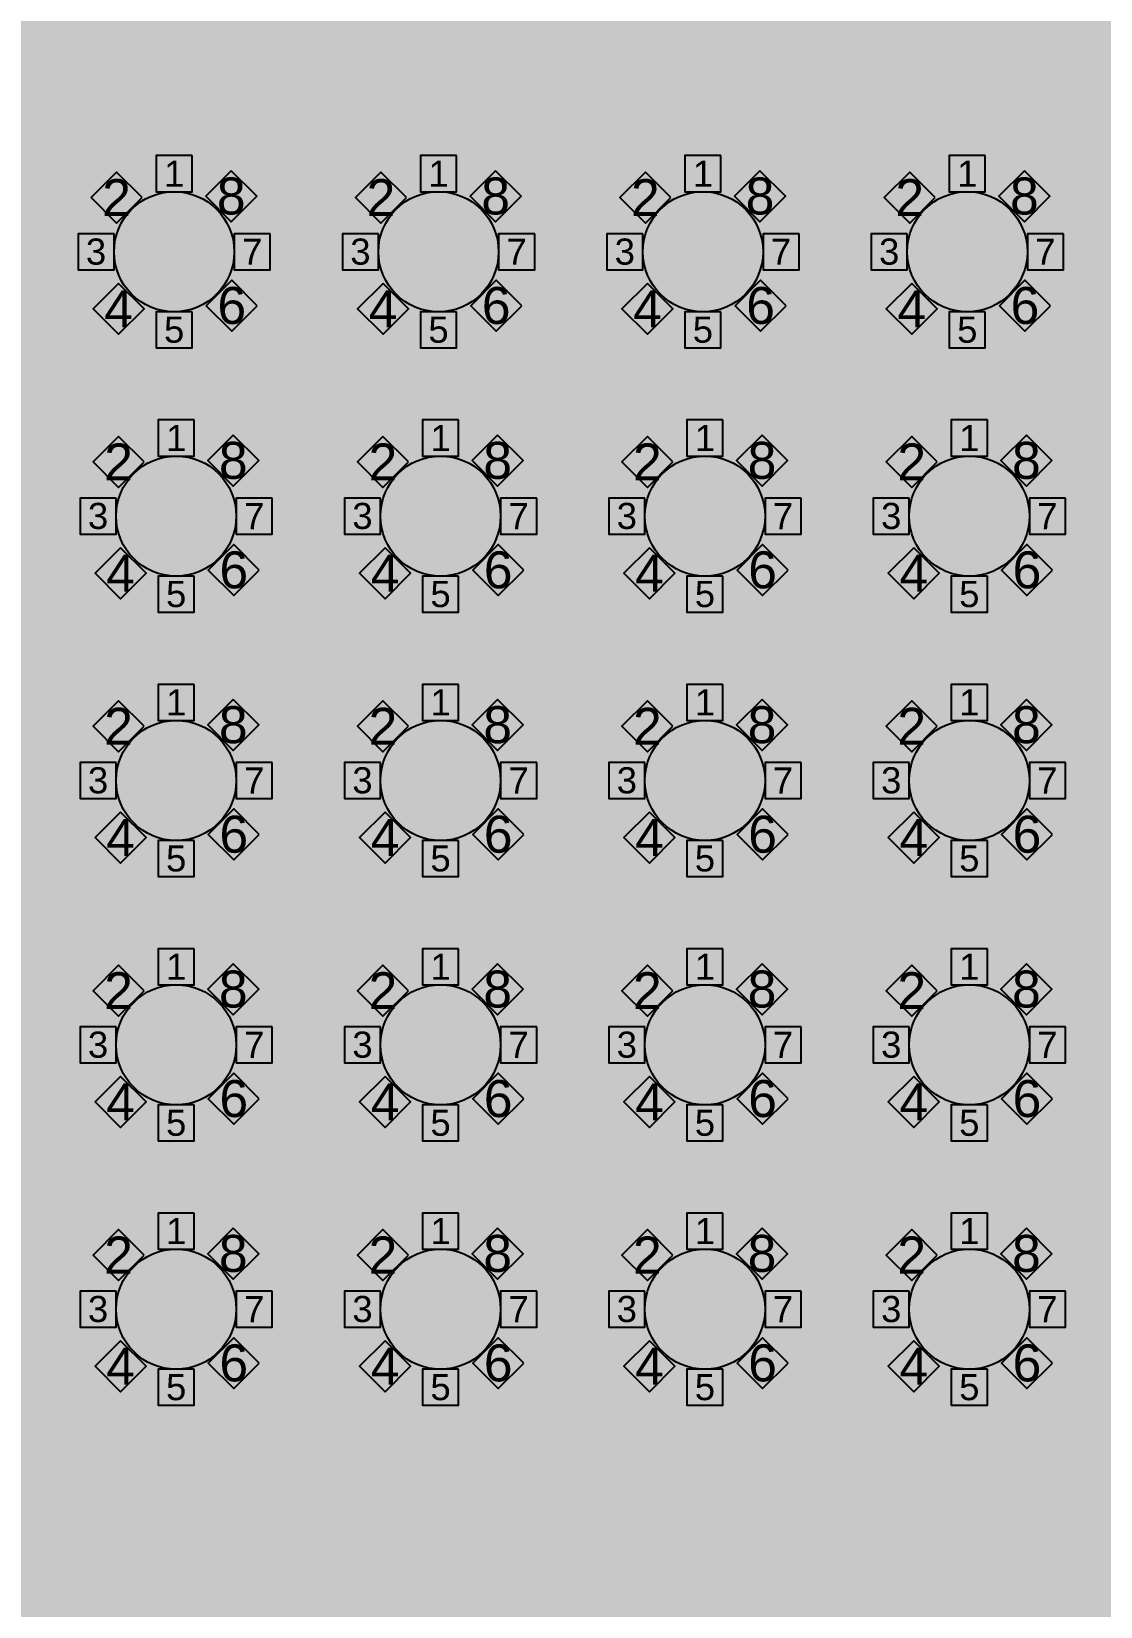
# Model space of a CAD drawing. Header units: feet. Extents: x 280 to 544, y 563 to 815.
# Drawn here: x 407 to 451.5, y 683.8 to 749.4 of the extents above; entities that cross this region are included whole.
import ezdxf

# ---------------------------------------------------------------- set-up
doc = ezdxf.new("R2010")
doc.units = ezdxf.units.FT
doc.header["$MEASUREMENT"] = 0
for name, color, linetype in [('[labels]', 7, 'Continuous'), ('Background', 7, 'Continuous'), ('Layer 1', 7, 'Continuous')]:
    doc.layers.add(name, color=color, linetype=linetype)
doc.styles.add('Arial', font='Arial.ttf')

msp = doc.modelspace()

# ---------------------------------------------------------------- hatches: boundary and pattern name
at = {"layer": 'Background', "lineweight": 0, "true_color": 0xe6e6e6, "transparency": 33554687}
h = msp.add_hatch(color=254, dxfattribs=at)
h.dxf.hatch_style = 1
h.paths.add_polyline_path([(491.791, 760.881), (310.541, 760.881), (310.541, 592.714), (491.791, 592.714)])
at = {"layer": 'Layer 1', "lineweight": 0, "true_color": 0xd5a6bd, "transparency": 33554687}
h = msp.add_hatch(color=9, dxfattribs=at)
edge = h.paths.add_edge_path(flags=0)
edge.add_ellipse((412.957, 740.204), major_axis=(2.5, 0), ratio=1, start_angle=0.00573, end_angle=360, ccw=False)
edge.add_line((415.457, 740.204), (415.457, 740.204))
h = msp.add_hatch(color=9, dxfattribs=at)
edge = h.paths.add_edge_path(flags=0)
edge.add_ellipse((423.957, 740.204), major_axis=(2.5, 0), ratio=1, start_angle=0.00573, end_angle=360, ccw=False)
edge.add_line((426.457, 740.204), (426.457, 740.204))
h = msp.add_hatch(color=9, dxfattribs=at)
edge = h.paths.add_edge_path(flags=0)
edge.add_ellipse((434.957, 740.204), major_axis=(2.5, 0), ratio=1, start_angle=0.00573, end_angle=360, ccw=False)
edge.add_line((437.457, 740.204), (437.457, 740.204))
h = msp.add_hatch(color=9, dxfattribs=at)
edge = h.paths.add_edge_path(flags=0)
edge.add_ellipse((445.957, 740.204), major_axis=(2.5, 0), ratio=1, start_angle=0.00573, end_angle=360, ccw=False)
edge.add_line((448.457, 740.204), (448.457, 740.204))
h = msp.add_hatch(color=9, dxfattribs=at)
edge = h.paths.add_edge_path(flags=0)
edge.add_ellipse((413.041, 729.204), major_axis=(2.5, 0), ratio=1, start_angle=0.00573, end_angle=360, ccw=False)
edge.add_line((415.54, 729.204), (415.541, 729.204))
h = msp.add_hatch(color=9, dxfattribs=at)
edge = h.paths.add_edge_path(flags=0)
edge.add_ellipse((424.041, 729.204), major_axis=(2.5, 0), ratio=1, start_angle=0.00573, end_angle=360, ccw=False)
edge.add_line((426.54, 729.204), (426.541, 729.204))
h = msp.add_hatch(color=9, dxfattribs=at)
edge = h.paths.add_edge_path(flags=0)
edge.add_ellipse((435.041, 729.204), major_axis=(2.5, 0), ratio=1, start_angle=0.00573, end_angle=360, ccw=False)
edge.add_line((437.54, 729.204), (437.541, 729.204))
h = msp.add_hatch(color=9, dxfattribs=at)
edge = h.paths.add_edge_path(flags=0)
edge.add_ellipse((446.041, 729.204), major_axis=(2.5, 0), ratio=1, start_angle=0.00573, end_angle=360, ccw=False)
edge.add_line((448.54, 729.204), (448.541, 729.204))
h = msp.add_hatch(color=9, dxfattribs=at)
edge = h.paths.add_edge_path(flags=0)
edge.add_ellipse((413.041, 718.204), major_axis=(2.5, 0), ratio=1, start_angle=0.00573, end_angle=360, ccw=False)
edge.add_line((415.54, 718.204), (415.541, 718.204))
h = msp.add_hatch(color=9, dxfattribs=at)
edge = h.paths.add_edge_path(flags=0)
edge.add_ellipse((424.041, 718.204), major_axis=(2.5, 0), ratio=1, start_angle=0.00573, end_angle=360, ccw=False)
edge.add_line((426.54, 718.204), (426.541, 718.204))
h = msp.add_hatch(color=9, dxfattribs=at)
edge = h.paths.add_edge_path(flags=0)
edge.add_ellipse((435.041, 718.204), major_axis=(2.5, 0), ratio=1, start_angle=0.00573, end_angle=360, ccw=False)
edge.add_line((437.54, 718.204), (437.541, 718.204))
h = msp.add_hatch(color=9, dxfattribs=at)
edge = h.paths.add_edge_path(flags=0)
edge.add_ellipse((446.041, 718.204), major_axis=(2.5, 0), ratio=1, start_angle=0.00573, end_angle=360, ccw=False)
edge.add_line((448.54, 718.204), (448.541, 718.204))
h = msp.add_hatch(color=9, dxfattribs=at)
edge = h.paths.add_edge_path(flags=0)
edge.add_ellipse((413.041, 707.204), major_axis=(2.5, 0), ratio=1, start_angle=0.00573, end_angle=360, ccw=False)
edge.add_line((415.54, 707.204), (415.541, 707.204))
h = msp.add_hatch(color=9, dxfattribs=at)
edge = h.paths.add_edge_path(flags=0)
edge.add_ellipse((424.041, 707.204), major_axis=(2.5, 0), ratio=1, start_angle=0.00573, end_angle=360, ccw=False)
edge.add_line((426.54, 707.204), (426.541, 707.204))
h = msp.add_hatch(color=9, dxfattribs=at)
edge = h.paths.add_edge_path(flags=0)
edge.add_ellipse((435.041, 707.204), major_axis=(2.5, 0), ratio=1, start_angle=0.00573, end_angle=360, ccw=False)
edge.add_line((437.54, 707.204), (437.541, 707.204))
h = msp.add_hatch(color=9, dxfattribs=at)
edge = h.paths.add_edge_path(flags=0)
edge.add_ellipse((446.041, 707.204), major_axis=(2.5, 0), ratio=1, start_angle=0.00573, end_angle=360, ccw=False)
edge.add_line((448.54, 707.204), (448.541, 707.204))
h = msp.add_hatch(color=9, dxfattribs=at)
edge = h.paths.add_edge_path(flags=0)
edge.add_ellipse((413.041, 696.204), major_axis=(2.5, 0), ratio=1, start_angle=0.00573, end_angle=360, ccw=False)
edge.add_line((415.54, 696.204), (415.541, 696.204))
h = msp.add_hatch(color=9, dxfattribs=at)
edge = h.paths.add_edge_path(flags=0)
edge.add_ellipse((424.041, 696.204), major_axis=(2.5, 0), ratio=1, start_angle=0.00573, end_angle=360, ccw=False)
edge.add_line((426.54, 696.204), (426.541, 696.204))
h = msp.add_hatch(color=9, dxfattribs=at)
edge = h.paths.add_edge_path(flags=0)
edge.add_ellipse((435.041, 696.204), major_axis=(2.5, 0), ratio=1, start_angle=0.00573, end_angle=360, ccw=False)
edge.add_line((437.54, 696.204), (437.541, 696.204))
h = msp.add_hatch(color=9, dxfattribs=at)
edge = h.paths.add_edge_path(flags=0)
edge.add_ellipse((446.041, 696.204), major_axis=(2.5, 0), ratio=1, start_angle=0.00573, end_angle=360, ccw=False)
edge.add_line((448.54, 696.204), (448.541, 696.204))

# ---------------------------------------------------------------- linework, layer by layer
at = {"layer": 'Layer 1', "color": 18, "lineweight": 25, "true_color": 0x000000}
for points in [[(413.707, 744.204), (412.207, 744.204), (412.207, 742.704), (413.707, 742.704)], [(424.707, 744.204), (423.207, 744.204), (423.207, 742.704), (424.707, 742.704)], [(435.707, 744.204), (434.207, 744.204), (434.207, 742.704), (435.707, 742.704)], [(446.707, 744.204), (445.207, 744.204), (445.207, 742.704), (446.707, 742.704)], [(411.622, 742.457), (410.562, 743.518), (409.501, 742.457), (410.562, 741.397)], [(415.332, 743.574), (414.272, 742.514), (415.332, 741.453), (416.393, 742.514)], [(422.622, 742.457), (421.562, 743.518), (420.501, 742.457), (421.562, 741.397)], [(426.332, 743.574), (425.272, 742.514), (426.332, 741.453), (427.393, 742.514)], [(433.622, 742.457), (432.562, 743.518), (431.501, 742.457), (432.562, 741.397)], [(437.332, 743.574), (436.272, 742.514), (437.332, 741.453), (438.393, 742.514)], [(444.622, 742.457), (443.562, 743.518), (442.501, 742.457), (443.562, 741.397)], [(448.332, 743.574), (447.272, 742.514), (448.332, 741.453), (449.393, 742.514)], [(410.457, 740.954), (408.957, 740.954), (408.957, 739.454), (410.457, 739.454)], [(416.957, 740.954), (415.457, 740.954), (415.457, 739.454), (416.957, 739.454)], [(421.457, 740.954), (419.957, 740.954), (419.957, 739.454), (421.457, 739.454)], [(427.957, 740.954), (426.457, 740.954), (426.457, 739.454), (427.957, 739.454)], [(432.457, 740.954), (430.957, 740.954), (430.957, 739.454), (432.457, 739.454)], [(438.957, 740.954), (437.457, 740.954), (437.457, 739.454), (438.957, 739.454)], [(443.457, 740.954), (441.957, 740.954), (441.957, 739.454), (443.457, 739.454)], [(449.957, 740.954), (448.457, 740.954), (448.457, 739.454), (449.957, 739.454)], [(410.648, 738.89), (409.587, 737.829), (410.648, 736.769), (411.709, 737.829)], [(416.416, 737.957), (415.356, 739.018), (414.295, 737.957), (415.356, 736.897)], [(421.648, 738.89), (420.587, 737.829), (421.648, 736.769), (422.709, 737.829)], [(427.416, 737.957), (426.356, 739.018), (425.295, 737.957), (426.356, 736.897)], [(432.648, 738.89), (431.587, 737.829), (432.648, 736.769), (433.709, 737.829)], [(438.416, 737.957), (437.356, 739.018), (436.295, 737.957), (437.356, 736.897)], [(443.648, 738.89), (442.587, 737.829), (443.648, 736.769), (444.709, 737.829)], [(449.416, 737.957), (448.356, 739.018), (447.295, 737.957), (448.356, 736.897)], [(413.707, 737.704), (412.207, 737.704), (412.207, 736.204), (413.707, 736.204)], [(424.707, 737.704), (423.207, 737.704), (423.207, 736.204), (424.707, 736.204)], [(435.707, 737.704), (434.207, 737.704), (434.207, 736.204), (435.707, 736.204)], [(446.707, 737.704), (445.207, 737.704), (445.207, 736.204), (446.707, 736.204)], [(413.791, 733.204), (412.291, 733.204), (412.291, 731.704), (413.791, 731.704)], [(424.791, 733.204), (423.291, 733.204), (423.291, 731.704), (424.791, 731.704)], [(435.791, 733.204), (434.291, 733.204), (434.291, 731.704), (435.791, 731.704)], [(446.791, 733.204), (445.291, 733.204), (445.291, 731.704), (446.791, 731.704)], [(411.706, 731.457), (410.645, 732.518), (409.584, 731.457), (410.645, 730.397)], [(415.416, 732.574), (414.355, 731.514), (415.416, 730.453), (416.476, 731.514)], [(422.706, 731.457), (421.645, 732.518), (420.584, 731.457), (421.645, 730.397)], [(426.416, 732.574), (425.355, 731.514), (426.416, 730.453), (427.476, 731.514)], [(433.706, 731.457), (432.645, 732.518), (431.584, 731.457), (432.645, 730.397)], [(437.416, 732.574), (436.355, 731.514), (437.416, 730.453), (438.476, 731.514)], [(444.706, 731.457), (443.645, 732.518), (442.584, 731.457), (443.645, 730.397)], [(448.416, 732.574), (447.355, 731.514), (448.416, 730.453), (449.476, 731.514)], [(410.541, 729.954), (409.041, 729.954), (409.041, 728.454), (410.541, 728.454)], [(417.041, 729.954), (415.541, 729.954), (415.541, 728.454), (417.041, 728.454)], [(421.541, 729.954), (420.041, 729.954), (420.041, 728.454), (421.541, 728.454)], [(428.041, 729.954), (426.541, 729.954), (426.541, 728.454), (428.041, 728.454)], [(432.541, 729.954), (431.041, 729.954), (431.041, 728.454), (432.541, 728.454)], [(439.041, 729.954), (437.541, 729.954), (437.541, 728.454), (439.041, 728.454)], [(443.541, 729.954), (442.041, 729.954), (442.041, 728.454), (443.541, 728.454)], [(450.041, 729.954), (448.541, 729.954), (448.541, 728.454), (450.041, 728.454)], [(410.731, 727.89), (409.67, 726.829), (410.731, 725.769), (411.792, 726.829)], [(416.5, 726.957), (415.439, 728.018), (414.378, 726.957), (415.439, 725.897)], [(421.731, 727.89), (420.67, 726.829), (421.731, 725.769), (422.792, 726.829)], [(427.5, 726.957), (426.439, 728.018), (425.378, 726.957), (426.439, 725.897)], [(432.731, 727.89), (431.67, 726.829), (432.731, 725.769), (433.792, 726.829)], [(438.5, 726.957), (437.439, 728.018), (436.378, 726.957), (437.439, 725.897)], [(443.731, 727.89), (442.67, 726.829), (443.731, 725.769), (444.792, 726.829)], [(449.5, 726.957), (448.439, 728.018), (447.378, 726.957), (448.439, 725.897)], [(413.791, 726.704), (412.291, 726.704), (412.291, 725.204), (413.791, 725.204)], [(424.791, 726.704), (423.291, 726.704), (423.291, 725.204), (424.791, 725.204)], [(435.791, 726.704), (434.291, 726.704), (434.291, 725.204), (435.791, 725.204)], [(446.791, 726.704), (445.291, 726.704), (445.291, 725.204), (446.791, 725.204)], [(413.791, 722.204), (412.291, 722.204), (412.291, 720.704), (413.791, 720.704)], [(415.416, 721.574), (414.355, 720.514), (415.416, 719.453), (416.476, 720.514)], [(424.791, 722.204), (423.291, 722.204), (423.291, 720.704), (424.791, 720.704)], [(426.416, 721.574), (425.355, 720.514), (426.416, 719.453), (427.476, 720.514)], [(435.791, 722.204), (434.291, 722.204), (434.291, 720.704), (435.791, 720.704)], [(437.416, 721.574), (436.355, 720.514), (437.416, 719.453), (438.476, 720.514)], [(446.791, 722.204), (445.291, 722.204), (445.291, 720.704), (446.791, 720.704)], [(448.416, 721.574), (447.355, 720.514), (448.416, 719.453), (449.476, 720.514)], [(411.706, 720.457), (410.645, 721.518), (409.584, 720.457), (410.645, 719.397)], [(422.706, 720.457), (421.645, 721.518), (420.584, 720.457), (421.645, 719.397)], [(433.706, 720.457), (432.645, 721.518), (431.584, 720.457), (432.645, 719.397)], [(444.706, 720.457), (443.645, 721.518), (442.584, 720.457), (443.645, 719.397)], [(410.541, 718.954), (409.041, 718.954), (409.041, 717.454), (410.541, 717.454)], [(417.041, 718.954), (415.541, 718.954), (415.541, 717.454), (417.041, 717.454)], [(421.541, 718.954), (420.041, 718.954), (420.041, 717.454), (421.541, 717.454)], [(428.041, 718.954), (426.541, 718.954), (426.541, 717.454), (428.041, 717.454)], [(432.541, 718.954), (431.041, 718.954), (431.041, 717.454), (432.541, 717.454)], [(439.041, 718.954), (437.541, 718.954), (437.541, 717.454), (439.041, 717.454)], [(443.541, 718.954), (442.041, 718.954), (442.041, 717.454), (443.541, 717.454)], [(450.041, 718.954), (448.541, 718.954), (448.541, 717.454), (450.041, 717.454)], [(416.5, 715.957), (415.439, 717.018), (414.378, 715.957), (415.439, 714.897)], [(427.5, 715.957), (426.439, 717.018), (425.378, 715.957), (426.439, 714.897)], [(438.5, 715.957), (437.439, 717.018), (436.378, 715.957), (437.439, 714.897)], [(449.5, 715.957), (448.439, 717.018), (447.378, 715.957), (448.439, 714.897)], [(410.731, 716.89), (409.67, 715.829), (410.731, 714.769), (411.792, 715.829)], [(421.731, 716.89), (420.67, 715.829), (421.731, 714.769), (422.792, 715.829)], [(432.731, 716.89), (431.67, 715.829), (432.731, 714.769), (433.792, 715.829)], [(443.731, 716.89), (442.67, 715.829), (443.731, 714.769), (444.792, 715.829)], [(413.791, 715.704), (412.291, 715.704), (412.291, 714.204), (413.791, 714.204)], [(424.791, 715.704), (423.291, 715.704), (423.291, 714.204), (424.791, 714.204)], [(435.791, 715.704), (434.291, 715.704), (434.291, 714.204), (435.791, 714.204)], [(446.791, 715.704), (445.291, 715.704), (445.291, 714.204), (446.791, 714.204)], [(413.791, 711.204), (412.291, 711.204), (412.291, 709.704), (413.791, 709.704)], [(424.791, 711.204), (423.291, 711.204), (423.291, 709.704), (424.791, 709.704)], [(435.791, 711.204), (434.291, 711.204), (434.291, 709.704), (435.791, 709.704)], [(446.791, 711.204), (445.291, 711.204), (445.291, 709.704), (446.791, 709.704)], [(411.706, 709.457), (410.645, 710.518), (409.584, 709.457), (410.645, 708.397)], [(415.416, 710.574), (414.355, 709.514), (415.416, 708.453), (416.476, 709.514)], [(422.706, 709.457), (421.645, 710.518), (420.584, 709.457), (421.645, 708.397)], [(426.416, 710.574), (425.355, 709.514), (426.416, 708.453), (427.476, 709.514)], [(433.706, 709.457), (432.645, 710.518), (431.584, 709.457), (432.645, 708.397)], [(437.416, 710.574), (436.355, 709.514), (437.416, 708.453), (438.476, 709.514)], [(444.706, 709.457), (443.645, 710.518), (442.584, 709.457), (443.645, 708.397)], [(448.416, 710.574), (447.355, 709.514), (448.416, 708.453), (449.476, 709.514)], [(410.541, 707.954), (409.041, 707.954), (409.041, 706.454), (410.541, 706.454)], [(417.041, 707.954), (415.541, 707.954), (415.541, 706.454), (417.041, 706.454)], [(421.541, 707.954), (420.041, 707.954), (420.041, 706.454), (421.541, 706.454)], [(428.041, 707.954), (426.541, 707.954), (426.541, 706.454), (428.041, 706.454)], [(432.541, 707.954), (431.041, 707.954), (431.041, 706.454), (432.541, 706.454)], [(439.041, 707.954), (437.541, 707.954), (437.541, 706.454), (439.041, 706.454)], [(443.541, 707.954), (442.041, 707.954), (442.041, 706.454), (443.541, 706.454)], [(450.041, 707.954), (448.541, 707.954), (448.541, 706.454), (450.041, 706.454)], [(410.731, 705.89), (409.67, 704.829), (410.731, 703.769), (411.792, 704.829)], [(416.5, 704.957), (415.439, 706.018), (414.378, 704.957), (415.439, 703.897)], [(421.731, 705.89), (420.67, 704.829), (421.731, 703.769), (422.792, 704.829)], [(427.5, 704.957), (426.439, 706.018), (425.378, 704.957), (426.439, 703.897)], [(432.731, 705.89), (431.67, 704.829), (432.731, 703.769), (433.792, 704.829)], [(438.5, 704.957), (437.439, 706.018), (436.378, 704.957), (437.439, 703.897)], [(443.731, 705.89), (442.67, 704.829), (443.731, 703.769), (444.792, 704.829)], [(449.5, 704.957), (448.439, 706.018), (447.378, 704.957), (448.439, 703.897)], [(413.791, 704.704), (412.291, 704.704), (412.291, 703.204), (413.791, 703.204)], [(424.791, 704.704), (423.291, 704.704), (423.291, 703.204), (424.791, 703.204)], [(435.791, 704.704), (434.291, 704.704), (434.291, 703.204), (435.791, 703.204)], [(446.791, 704.704), (445.291, 704.704), (445.291, 703.204), (446.791, 703.204)], [(413.791, 700.204), (412.291, 700.204), (412.291, 698.704), (413.791, 698.704)], [(424.791, 700.204), (423.291, 700.204), (423.291, 698.704), (424.791, 698.704)], [(435.791, 700.204), (434.291, 700.204), (434.291, 698.704), (435.791, 698.704)], [(446.791, 700.204), (445.291, 700.204), (445.291, 698.704), (446.791, 698.704)], [(411.706, 698.457), (410.645, 699.518), (409.584, 698.457), (410.645, 697.397)], [(415.416, 699.574), (414.355, 698.514), (415.416, 697.453), (416.476, 698.514)], [(422.706, 698.457), (421.645, 699.518), (420.584, 698.457), (421.645, 697.397)], [(426.416, 699.574), (425.355, 698.514), (426.416, 697.453), (427.476, 698.514)], [(433.706, 698.457), (432.645, 699.518), (431.584, 698.457), (432.645, 697.397)], [(437.416, 699.574), (436.355, 698.514), (437.416, 697.453), (438.476, 698.514)], [(444.706, 698.457), (443.645, 699.518), (442.584, 698.457), (443.645, 697.397)], [(448.416, 699.574), (447.355, 698.514), (448.416, 697.453), (449.476, 698.514)], [(410.541, 696.954), (409.041, 696.954), (409.041, 695.454), (410.541, 695.454)], [(417.041, 696.954), (415.541, 696.954), (415.541, 695.454), (417.041, 695.454)], [(421.541, 696.954), (420.041, 696.954), (420.041, 695.454), (421.541, 695.454)], [(428.041, 696.954), (426.541, 696.954), (426.541, 695.454), (428.041, 695.454)], [(432.541, 696.954), (431.041, 696.954), (431.041, 695.454), (432.541, 695.454)], [(439.041, 696.954), (437.541, 696.954), (437.541, 695.454), (439.041, 695.454)], [(443.541, 696.954), (442.041, 696.954), (442.041, 695.454), (443.541, 695.454)], [(450.041, 696.954), (448.541, 696.954), (448.541, 695.454), (450.041, 695.454)], [(410.731, 694.89), (409.67, 693.829), (410.731, 692.769), (411.792, 693.829)], [(416.5, 693.957), (415.439, 695.018), (414.378, 693.957), (415.439, 692.897)], [(421.731, 694.89), (420.67, 693.829), (421.731, 692.769), (422.792, 693.829)], [(427.5, 693.957), (426.439, 695.018), (425.378, 693.957), (426.439, 692.897)], [(432.731, 694.89), (431.67, 693.829), (432.731, 692.769), (433.792, 693.829)], [(438.5, 693.957), (437.439, 695.018), (436.378, 693.957), (437.439, 692.897)], [(443.731, 694.89), (442.67, 693.829), (443.731, 692.769), (444.792, 693.829)], [(449.5, 693.957), (448.439, 695.018), (447.378, 693.957), (448.439, 692.897)], [(413.791, 693.704), (412.291, 693.704), (412.291, 692.204), (413.791, 692.204)], [(424.791, 693.704), (423.291, 693.704), (423.291, 692.204), (424.791, 692.204)], [(435.791, 693.704), (434.291, 693.704), (434.291, 692.204), (435.791, 692.204)], [(446.791, 693.704), (445.291, 693.704), (445.291, 692.204), (446.791, 692.204)]]:
    msp.add_lwpolyline(points, close=True, dxfattribs=at)
for centre in [(412.957, 740.204), (423.957, 740.204), (434.957, 740.204), (445.957, 740.204), (413.041, 729.204), (424.041, 729.204), (435.041, 729.204), (446.041, 729.204), (413.041, 718.204), (424.041, 718.204), (435.041, 718.204), (446.041, 718.204), (413.041, 707.204), (424.041, 707.204), (435.041, 707.204), (446.041, 707.204), (413.041, 696.204), (424.041, 696.204), (435.041, 696.204), (446.041, 696.204)]:
    msp.add_ellipse(centre, major_axis=(2.5, 0), ratio=1, dxfattribs=at)

# ---------------------------------------------------------------- texts
at = {"layer": '[labels]', "color": 18, "true_color": 0x000000, "attachment_point": 5, "line_spacing_factor": 0.85, "style": 'Arial'}
for s, insert, char_height, width in [('1', (412.957, 743.454), 1.087, 1.5), ('1', (423.957, 743.454), 1.087, 1.5), ('1', (434.957, 743.454), 1.087, 1.5), ('1', (445.957, 743.454), 1.087, 1.5), ('2', (410.562, 742.457), 1.538, 2.12132), ('8', (415.332, 742.514), 1.538, 2.12132), ('2', (421.562, 742.457), 1.538, 2.12132), ('8', (426.332, 742.514), 1.538, 2.12132), ('2', (432.562, 742.457), 1.538, 2.12132), ('8', (437.332, 742.514), 1.538, 2.12132), ('2', (443.562, 742.457), 1.538, 2.12132), ('8', (448.332, 742.514), 1.538, 2.12132), ('3', (409.707, 740.204), 1.087, 1.5), ('7', (416.207, 740.204), 1.087, 1.5), ('3', (420.707, 740.204), 1.087, 1.5), ('7', (427.207, 740.204), 1.087, 1.5), ('3', (431.707, 740.204), 1.087, 1.5), ('7', (438.207, 740.204), 1.087, 1.5), ('3', (442.707, 740.204), 1.087, 1.5), ('7', (449.207, 740.204), 1.087, 1.5), ('6', (415.356, 737.957), 1.538, 2.12132), ('6', (426.356, 737.957), 1.538, 2.12132), ('6', (437.356, 737.957), 1.538, 2.12132), ('6', (448.356, 737.957), 1.538, 2.12132), ('4', (410.648, 737.829), 1.538, 2.12132), ('4', (421.648, 737.829), 1.538, 2.12132), ('4', (432.648, 737.829), 1.538, 2.12132), ('4', (443.648, 737.829), 1.538, 2.12132), ('5', (412.957, 736.954), 1.087, 1.5), ('5', (423.957, 736.954), 1.087, 1.5), ('5', (434.957, 736.954), 1.087, 1.5), ('5', (445.957, 736.954), 1.087, 1.5), ('1', (413.041, 732.454), 1.087, 1.5), ('1', (424.041, 732.454), 1.087, 1.5), ('1', (435.041, 732.454), 1.087, 1.5), ('1', (446.041, 732.454), 1.087, 1.5), ('2', (410.645, 731.457), 1.538, 2.12132), ('8', (415.416, 731.514), 1.538, 2.12132), ('2', (421.645, 731.457), 1.538, 2.12132), ('8', (426.416, 731.514), 1.538, 2.12132), ('2', (432.645, 731.457), 1.538, 2.12132), ('8', (437.416, 731.514), 1.538, 2.12132), ('2', (443.645, 731.457), 1.538, 2.12132), ('8', (448.416, 731.514), 1.538, 2.12132), ('3', (409.791, 729.204), 1.087, 1.5), ('7', (416.291, 729.204), 1.087, 1.5), ('3', (420.791, 729.204), 1.087, 1.5), ('7', (427.291, 729.204), 1.087, 1.5), ('3', (431.791, 729.204), 1.087, 1.5), ('7', (438.291, 729.204), 1.087, 1.5), ('3', (442.791, 729.204), 1.087, 1.5), ('7', (449.291, 729.204), 1.087, 1.5), ('4', (410.731, 726.829), 1.538, 2.12132), ('6', (415.439, 726.957), 1.538, 2.12132), ('4', (421.731, 726.829), 1.538, 2.12132), ('6', (426.439, 726.957), 1.538, 2.12132), ('4', (432.731, 726.829), 1.538, 2.12132), ('6', (437.439, 726.957), 1.538, 2.12132), ('4', (443.731, 726.829), 1.538, 2.12132), ('6', (448.439, 726.957), 1.538, 2.12132), ('5', (413.041, 725.954), 1.087, 1.5), ('5', (424.041, 725.954), 1.087, 1.5), ('5', (435.041, 725.954), 1.087, 1.5), ('5', (446.041, 725.954), 1.087, 1.5), ('1', (413.041, 721.454), 1.087, 1.5), ('1', (424.041, 721.454), 1.087, 1.5), ('1', (435.041, 721.454), 1.087, 1.5), ('1', (446.041, 721.454), 1.087, 1.5), ('2', (410.645, 720.457), 1.538, 2.12132), ('8', (415.416, 720.514), 1.538, 2.12132), ('2', (421.645, 720.457), 1.538, 2.12132), ('8', (426.416, 720.514), 1.538, 2.12132), ('2', (432.645, 720.457), 1.538, 2.12132), ('8', (437.416, 720.514), 1.538, 2.12132), ('2', (443.645, 720.457), 1.538, 2.12132), ('8', (448.416, 720.514), 1.538, 2.12132), ('3', (409.791, 718.204), 1.087, 1.5), ('7', (416.291, 718.204), 1.087, 1.5), ('3', (420.791, 718.204), 1.087, 1.5), ('7', (427.291, 718.204), 1.087, 1.5), ('3', (431.791, 718.204), 1.087, 1.5), ('7', (438.291, 718.204), 1.087, 1.5), ('3', (442.791, 718.204), 1.087, 1.5), ('7', (449.291, 718.204), 1.087, 1.5), ('4', (410.731, 715.829), 1.538, 2.12132), ('6', (415.439, 715.957), 1.538, 2.12132), ('4', (421.731, 715.829), 1.538, 2.12132), ('6', (426.439, 715.957), 1.538, 2.12132), ('4', (432.731, 715.829), 1.538, 2.12132), ('6', (437.439, 715.957), 1.538, 2.12132), ('4', (443.731, 715.829), 1.538, 2.12132), ('6', (448.439, 715.957), 1.538, 2.12132), ('5', (413.041, 714.954), 1.087, 1.5), ('5', (424.041, 714.954), 1.087, 1.5), ('5', (435.041, 714.954), 1.087, 1.5), ('5', (446.041, 714.954), 1.087, 1.5), ('1', (413.041, 710.454), 1.087, 1.5), ('1', (424.041, 710.454), 1.087, 1.5), ('1', (435.041, 710.454), 1.087, 1.5), ('1', (446.041, 710.454), 1.087, 1.5), ('2', (410.645, 709.457), 1.538, 2.12132), ('8', (415.416, 709.514), 1.538, 2.12132), ('2', (421.645, 709.457), 1.538, 2.12132), ('8', (426.416, 709.514), 1.538, 2.12132), ('2', (432.645, 709.457), 1.538, 2.12132), ('8', (437.416, 709.514), 1.538, 2.12132), ('2', (443.645, 709.457), 1.538, 2.12132), ('8', (448.416, 709.514), 1.538, 2.12132), ('3', (409.791, 707.204), 1.087, 1.5), ('7', (416.291, 707.204), 1.087, 1.5), ('3', (420.791, 707.204), 1.087, 1.5), ('7', (427.291, 707.204), 1.087, 1.5), ('3', (431.791, 707.204), 1.087, 1.5), ('7', (438.291, 707.204), 1.087, 1.5), ('3', (442.791, 707.204), 1.087, 1.5), ('7', (449.291, 707.204), 1.087, 1.5), ('4', (410.731, 704.829), 1.538, 2.12132), ('6', (415.439, 704.957), 1.538, 2.12132), ('4', (421.731, 704.829), 1.538, 2.12132), ('6', (426.439, 704.957), 1.538, 2.12132), ('4', (432.731, 704.829), 1.538, 2.12132), ('6', (437.439, 704.957), 1.538, 2.12132), ('4', (443.731, 704.829), 1.538, 2.12132), ('6', (448.439, 704.957), 1.538, 2.12132), ('5', (413.041, 703.954), 1.087, 1.5), ('5', (424.041, 703.954), 1.087, 1.5), ('5', (435.041, 703.954), 1.087, 1.5), ('5', (446.041, 703.954), 1.087, 1.5), ('1', (413.041, 699.454), 1.087, 1.5), ('1', (424.041, 699.454), 1.087, 1.5), ('1', (435.041, 699.454), 1.087, 1.5), ('1', (446.041, 699.454), 1.087, 1.5), ('8', (415.416, 698.514), 1.538, 2.12132), ('8', (426.416, 698.514), 1.538, 2.12132), ('8', (437.416, 698.514), 1.538, 2.12132), ('8', (448.416, 698.514), 1.538, 2.12132), ('2', (410.645, 698.457), 1.538, 2.12132), ('2', (421.645, 698.457), 1.538, 2.12132), ('2', (432.645, 698.457), 1.538, 2.12132), ('2', (443.645, 698.457), 1.538, 2.12132), ('3', (409.791, 696.204), 1.087, 1.5), ('7', (416.291, 696.204), 1.087, 1.5), ('3', (420.791, 696.204), 1.087, 1.5), ('7', (427.291, 696.204), 1.087, 1.5), ('3', (431.791, 696.204), 1.087, 1.5), ('7', (438.291, 696.204), 1.087, 1.5), ('3', (442.791, 696.204), 1.087, 1.5), ('7', (449.291, 696.204), 1.087, 1.5), ('6', (415.439, 693.957), 1.538, 2.12132), ('6', (426.439, 693.957), 1.538, 2.12132), ('6', (437.439, 693.957), 1.538, 2.12132), ('6', (448.439, 693.957), 1.538, 2.12132), ('4', (410.731, 693.829), 1.538, 2.12132), ('4', (421.731, 693.829), 1.538, 2.12132), ('4', (432.731, 693.829), 1.538, 2.12132), ('4', (443.731, 693.829), 1.538, 2.12132), ('5', (413.041, 692.954), 1.087, 1.5), ('5', (424.041, 692.954), 1.087, 1.5), ('5', (435.041, 692.954), 1.087, 1.5), ('5', (446.041, 692.954), 1.087, 1.5)]:
    msp.add_mtext(s, dxfattribs=dict(at, insert=insert, char_height=char_height, width=width))

doc.saveas('drawing.dxf')
